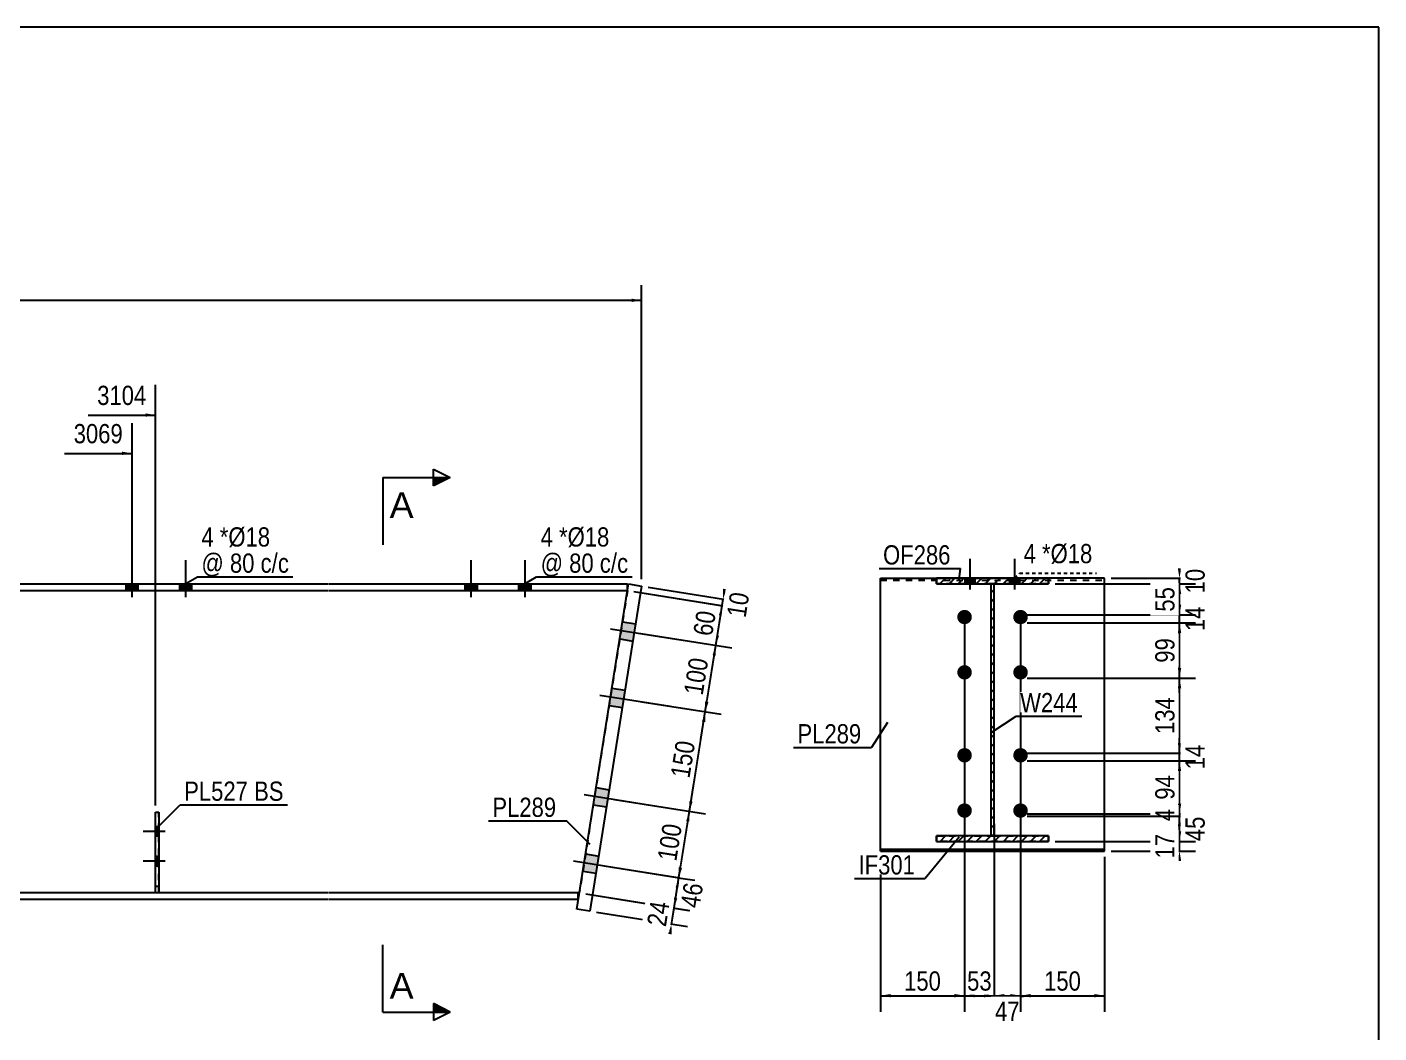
# Model space of a CAD drawing. Header units: millimetres. Extents: x -77 to 325, y -171 to 106.
# Drawn here: x 123.9 to 325.2, y -43.3 to 106.4 of the extents above; entities that cross this region are included whole.
import ezdxf

# ---------------------------------------------------------------- set-up
doc = ezdxf.new("R2010")
doc.units = ezdxf.units.MM
for name, pattern in [('DXK_LINE_DOT1', [1.8814, 0.9407, -0.9407]), ('DXK_LINE_DOT2', [3.9198, 1.9599, -1.9599]), ('DXK_LINE_DOT4', [0.9408, 0.4704, -0.4704])]:
    doc.linetypes.add(name, pattern=pattern)
doc.styles.add('Arial', font='ARIAL.TTF', dxfattribs={"height": 0.2})
doc.styles.add('Arial Narrow', font='ARIALN.TTF', dxfattribs={"height": 0.2})

# ---------------------------------------------------------------- blocks, each defined once
blk = doc.blocks.new('Unknown-627311343-1210')
at = {"color": 5, "linetype": 'Continuous'}
for p, q in [((325.15, 106.37), (-74.85, 106.37)), ((325.15, -170.63), (325.15, 106.37))]:
    blk.add_line(p, q, dxfattribs=at)
blk = doc.blocks.new('Bolt-627311343-1235 - 1231')
at = {"linetype": 'Continuous'}
for points in [[(212.52, 17.86), (212.12, 15.29), (214.09, 14.98), (214.5, 17.54)], [(212.52, 17.86), (212.12, 15.29), (214.09, 14.98), (214.5, 17.54)], [(210.95, 7.98), (210.55, 5.41), (212.52, 5.1), (212.93, 7.67)], [(210.95, 7.98), (210.55, 5.41), (212.52, 5.1), (212.93, 7.67)], [(208.6, -6.83), (208.19, -9.4), (210.17, -9.71), (210.57, -7.15)], [(208.6, -6.83), (208.19, -9.4), (210.17, -9.71), (210.57, -7.15)], [(207.03, -16.71), (206.62, -19.28), (208.59, -19.59), (209, -17.02)], [(207.03, -16.71), (206.62, -19.28), (208.59, -19.59), (209, -17.02)]]:
    blk.add_hatch(color=3, dxfattribs=at).paths.add_polyline_path(points)
at = {"color": 3, "linetype": 'Continuous'}
for p, q in [((210.75, 16.82), (221.21, 15.16)), ((210.75, 16.82), (221.21, 15.16)), ((212.52, 17.86), (214.5, 17.54)), ((212.52, 17.86), (214.5, 17.54)), ((212.12, 15.29), (214.09, 14.98)), ((212.12, 15.29), (214.09, 14.98)), ((209.18, 6.95), (219.64, 5.29)), ((209.18, 6.95), (219.64, 5.29)), ((210.95, 7.98), (212.93, 7.67)), ((210.95, 7.98), (212.93, 7.67)), ((210.55, 5.41), (212.52, 5.1)), ((210.55, 5.41), (212.52, 5.1)), ((206.82, -7.87), (217.28, -9.53)), ((206.82, -7.87), (217.28, -9.53)), ((208.6, -6.83), (210.57, -7.15)), ((208.6, -6.83), (210.57, -7.15)), ((208.19, -9.4), (210.17, -9.71)), ((208.19, -9.4), (210.17, -9.71)), ((205.25, -17.74), (215.71, -19.4)), ((205.25, -17.74), (215.71, -19.4)), ((207.03, -16.71), (209, -17.02)), ((207.03, -16.71), (209, -17.02)), ((206.62, -19.28), (208.59, -19.59)), ((206.62, -19.28), (208.59, -19.59))]:
    blk.add_line(p, q, dxfattribs=at)
blk = doc.blocks.new('Part-627311343-1254 - 1231')
at = {"color": 7, "linetype": 'DXK_LINE_DOT1'}
for p, q in [((118.33, 22.5), (168.73, 22.5)), ((168.83, 22.5), (213.26, 22.5)), ((213.26, 22.5), (206.11, -22.5)), ((168.73, -22.5), (118.33, -22.5)), ((205.95, -22.5), (168.83, -22.5))]:
    blk.add_line(p, q, dxfattribs=at)
at = {"color": 2, "linetype": 'Continuous'}
blk.add_line((206.11, -22.5), (205.95, -22.5), dxfattribs=at)
blk = doc.blocks.new('Part-627311343-1298 - 1231')
at = {"color": 2, "linetype": 'Continuous'}
for p, q in [((205.72, -24.9), (213.42, 23.49)), ((215.39, 23.17), (207.7, -25.22)), ((213.42, 23.49), (215.39, 23.17)), ((207.7, -25.22), (205.72, -24.9))]:
    blk.add_line(p, q, dxfattribs=at)
blk = doc.blocks.new('Part-627311343-1320 - 1231')
at = {"color": 2, "linetype": 'Continuous'}
for p, q in [((143.03, -22.5), (118.33, -22.5)), ((168.73, -23.5), (118.33, -23.5)), ((168.73, -22.5), (143.53, -22.5)), ((205.95, -22.5), (168.83, -22.5)), ((205.95, -23.5), (168.83, -23.5)), ((205.95, -23.5), (205.95, -22.5))]:
    blk.add_line(p, q, dxfattribs=at)
blk = doc.blocks.new('Part-627311343-1342 - 1231')
at = {"color": 2, "linetype": 'Continuous'}
for p, q in [((118.33, 23.5), (168.73, 23.5)), ((118.33, 22.5), (168.73, 22.5)), ((168.83, 23.5), (213.26, 23.5)), ((168.83, 22.5), (213.26, 22.5)), ((213.26, 22.5), (213.26, 23.5))]:
    blk.add_line(p, q, dxfattribs=at)
blk = doc.blocks.new('Part-627311343-3043 - 1231')
at = {"color": 2, "linetype": 'Continuous'}
for p, q in [((143.03, -22.5), (143.03, -10.5)), ((143.03, -10.5), (143.53, -10.5)), ((143.53, -10.5), (143.53, -22.5)), ((143.53, -22.5), (143.03, -22.5))]:
    blk.add_line(p, q, dxfattribs=at)
at = {"color": 7, "linetype": 'DXK_LINE_DOT1'}
blk.add_line((143.03, -21.5), (143.53, -21.5), dxfattribs=at)
blk = doc.blocks.new('Part-627311343-3044 - 1231')
at = {"color": 7, "linetype": 'DXK_LINE_DOT1'}
for p, q in [((143.03, -22.5), (143.03, -10.5)), ((143.03, -10.5), (143.53, -10.5)), ((143.53, -22.5), (143.53, -10.5)), ((143.53, -22.5), (143.03, -22.5))]:
    blk.add_line(p, q, dxfattribs=at)
blk = doc.blocks.new('Bolt-627311343-3047 - 1231')
at = {"linetype": 'Continuous'}
for points in [[(143.53, -14.08), (143.53, -12.68), (143.03, -12.68), (143.03, -14.08)], [(143.53, -18.5), (143.53, -17.1), (143.03, -17.1), (143.03, -18.5)]]:
    blk.add_hatch(color=3, dxfattribs=at).paths.add_polyline_path(points)
at = {"color": 3, "linetype": 'Continuous'}
for p, q in [((144.48, -13.38), (141.18, -13.38)), ((143.53, -12.68), (143.03, -12.68)), ((143.53, -14.08), (143.03, -14.08)), ((144.48, -17.8), (141.18, -17.8)), ((143.53, -17.1), (143.03, -17.1)), ((143.53, -18.5), (143.03, -18.5))]:
    blk.add_line(p, q, dxfattribs=at)
blk = doc.blocks.new('Bolt-627311343-3048 - 1231')
at = {"color": 3, "linetype": 'DXK_LINE_DOT2'}
for p, q in [((143.53, -12.68), (143.03, -12.68)), ((144.33, -13.38), (143.03, -13.38)), ((143.53, -14.08), (143.03, -14.08)), ((143.53, -17.1), (143.03, -17.1)), ((144.33, -17.8), (143.03, -17.8)), ((143.53, -18.5), (143.03, -18.5))]:
    blk.add_line(p, q, dxfattribs=at)
blk = doc.blocks.new('Bolt-627311343-3432 - 1231')
at = {"linetype": 'Continuous'}
for points in [[(190.93, 23.5), (189.13, 23.5), (189.13, 22.5), (190.93, 22.5)], [(190.93, 23.5), (189.13, 23.5), (189.13, 22.5), (190.93, 22.5)], [(198.93, 23.5), (197.13, 23.5), (197.13, 22.5), (198.93, 22.5)], [(198.93, 23.5), (197.13, 23.5), (197.13, 22.5), (198.93, 22.5)]]:
    blk.add_hatch(color=3, dxfattribs=at).paths.add_polyline_path(points)
at = {"color": 3, "linetype": 'Continuous'}
for p, q in [((190.03, 21.5), (190.03, 27)), ((190.03, 21.5), (190.03, 27)), ((198.03, 21.5), (198.03, 27)), ((198.03, 21.5), (198.03, 27)), ((189.13, 22.5), (189.13, 23.5)), ((189.13, 22.5), (189.13, 23.5)), ((190.93, 22.5), (190.93, 23.5)), ((190.93, 22.5), (190.93, 23.5)), ((197.13, 22.5), (197.13, 23.5)), ((197.13, 22.5), (197.13, 23.5)), ((198.93, 22.5), (198.93, 23.5)), ((198.93, 22.5), (198.93, 23.5))]:
    blk.add_line(p, q, dxfattribs=at)
blk = doc.blocks.new('Bolt-627311343-3433 - 1231')
at = {"linetype": 'Continuous'}
for points in [[(140.43, 23.5), (138.63, 23.5), (138.63, 22.5), (140.43, 22.5)], [(140.43, 23.5), (138.63, 23.5), (138.63, 22.5), (140.43, 22.5)], [(148.43, 23.5), (146.63, 23.5), (146.63, 22.5), (148.43, 22.5)], [(148.43, 23.5), (146.63, 23.5), (146.63, 22.5), (148.43, 22.5)]]:
    blk.add_hatch(color=3, dxfattribs=at).paths.add_polyline_path(points)
at = {"color": 3, "linetype": 'Continuous'}
for p, q in [((139.53, 21.5), (139.53, 27)), ((139.53, 21.5), (139.53, 27)), ((147.53, 21.5), (147.53, 27)), ((147.53, 21.5), (147.53, 27)), ((138.63, 22.5), (138.63, 23.5)), ((138.63, 22.5), (138.63, 23.5)), ((140.43, 22.5), (140.43, 23.5)), ((140.43, 22.5), (140.43, 23.5)), ((146.63, 22.5), (146.63, 23.5)), ((146.63, 22.5), (146.63, 23.5)), ((148.43, 22.5), (148.43, 23.5)), ((148.43, 22.5), (148.43, 23.5))]:
    blk.add_line(p, q, dxfattribs=at)
blk = doc.blocks.new('Part-627311343-1585 - 1577')
at = {"linetype": 'Continuous'}
h = blk.add_hatch(dxfattribs=at)
h.set_pattern_fill('', scale=0.3, style=0, pattern_type=0)
h.set_pattern_definition([(45, (267.3736, 23.4927), (-0.67352, 0.67352), [])])
h.paths.add_polyline_path([(267.87, 23.49), (267.37, 23.49), (267.37, -14.01), (267.87, -14.01)])
at = {"color": 7, "linetype": 'DXK_LINE_DOT1'}
for p, q in [((267.87, 23.49), (267.37, 23.49)), ((267.37, 23.49), (267.37, -14.01)), ((267.87, -14.01), (267.87, 23.49)), ((267.37, -14.01), (267.87, -14.01))]:
    blk.add_line(p, q, dxfattribs=at)
at = {"color": 2, "linetype": 'Continuous'}
for p, q in [((267.87, 23.49), (267.37, 23.49)), ((267.37, 23.49), (267.37, -14.01)), ((267.87, -14.01), (267.87, 23.49)), ((267.37, -14.01), (267.87, -14.01))]:
    blk.add_line(p, q, dxfattribs=at)
blk = doc.blocks.new('Part-627311343-1591 - 1577')
at = {"color": 2, "linetype": 'Continuous'}
for p, q in [((250.96, 24.32), (259.29, 24.32)), ((250.96, -16.27), (250.96, 24.32)), ((284.29, 24.32), (275.96, 24.32)), ((284.29, -16.01), (284.29, 24.32)), ((250.96, -16.01), (284.29, -16.01)), ((284.29, -16.27), (284.29, -16.01)), ((250.96, -16.27), (284.29, -16.27))]:
    blk.add_line(p, q, dxfattribs=at)
at = {"color": 7, "linetype": 'DXK_LINE_DOT1'}
for p, q in [((275.96, 24.32), (259.29, 24.32)), ((250.96, 24.05), (284.29, 24.05))]:
    blk.add_line(p, q, dxfattribs=at)
blk = doc.blocks.new('Part-627311343-1596 - 1577')
at = {"linetype": 'Continuous'}
h = blk.add_hatch(dxfattribs=at)
h.set_pattern_fill('', scale=0.3, style=0, pattern_type=0)
h.set_pattern_definition([(45, (259.2902, 24.326), (-0.67352, 0.67352), [])])
h.paths.add_polyline_path([(275.96, 24.33), (259.29, 24.33), (259.29, 23.49), (275.96, 23.49)])
at = {"color": 7, "linetype": 'DXK_LINE_DOT1'}
for p, q in [((259.29, 23.49), (259.29, 24.33)), ((259.29, 24.33), (275.96, 24.33)), ((275.96, 24.33), (275.96, 23.49)), ((267.37, 23.49), (259.29, 23.49)), ((275.96, 23.49), (267.87, 23.49))]:
    blk.add_line(p, q, dxfattribs=at)
at = {"color": 2, "linetype": 'Continuous'}
for p, q in [((275.96, 24.33), (259.29, 24.33)), ((259.29, 24.33), (259.29, 23.49)), ((275.96, 23.49), (275.96, 24.33)), ((259.29, 23.49), (275.96, 23.49))]:
    blk.add_line(p, q, dxfattribs=at)
blk = doc.blocks.new('Part-627311343-1601 - 1577')
at = {"linetype": 'Continuous'}
h = blk.add_hatch(dxfattribs=at)
h.set_pattern_fill('', scale=0.3, style=0, pattern_type=0)
h.set_pattern_definition([(45, (259.2902, -14.0073), (-0.67352, 0.67352), [])])
h.paths.add_polyline_path([(275.96, -14.01), (259.29, -14.01), (259.29, -14.84), (275.96, -14.84)])
at = {"color": 7, "linetype": 'DXK_LINE_DOT1'}
for p, q in [((259.29, -14.84), (259.29, -14.01)), ((259.29, -14.01), (267.37, -14.01)), ((267.87, -14.01), (275.96, -14.01)), ((275.96, -14.01), (275.96, -14.84)), ((275.96, -14.84), (259.29, -14.84))]:
    blk.add_line(p, q, dxfattribs=at)
at = {"color": 2, "linetype": 'Continuous'}
for p, q in [((275.96, -14.01), (259.29, -14.01)), ((259.29, -14.01), (259.29, -14.84)), ((275.96, -14.84), (275.96, -14.01)), ((259.29, -14.84), (275.96, -14.84))]:
    blk.add_line(p, q, dxfattribs=at)
blk = doc.blocks.new('Bolt-627311343-1603 - 1577')
at = {"linetype": 'Continuous'}
for points in [[(263.46, 17.48), (263.23, 17.51), (263.02, 17.58), (262.82, 17.69), (262.65, 17.84), (262.52, 18.02), (262.43, 18.22), (262.38, 18.44), (262.38, 18.67), (262.43, 18.89), (262.52, 19.09), (262.65, 19.27), (262.82, 19.42), (263.02, 19.53), (263.23, 19.6), (263.46, 19.62), (263.68, 19.6), (263.9, 19.53), (264.09, 19.42), (264.26, 19.27), (264.4, 19.09), (264.49, 18.89), (264.53, 18.67), (264.53, 18.44), (264.49, 18.22), (264.4, 18.02), (264.26, 17.84), (264.09, 17.69), (263.9, 17.58), (263.68, 17.51)], [(271.79, 17.48), (271.57, 17.51), (271.35, 17.58), (271.15, 17.69), (270.99, 17.84), (270.85, 18.02), (270.76, 18.22), (270.71, 18.44), (270.71, 18.67), (270.76, 18.89), (270.85, 19.09), (270.99, 19.27), (271.15, 19.42), (271.35, 19.53), (271.57, 19.6), (271.79, 19.62), (272.02, 19.6), (272.23, 19.53), (272.43, 19.42), (272.6, 19.27), (272.73, 19.09), (272.82, 18.89), (272.87, 18.67), (272.87, 18.44), (272.82, 18.22), (272.73, 18.02), (272.6, 17.84), (272.43, 17.69), (272.23, 17.58), (272.02, 17.51)], [(263.46, 9.25), (263.23, 9.28), (263.02, 9.35), (262.82, 9.46), (262.65, 9.61), (262.52, 9.79), (262.43, 9.99), (262.38, 10.21), (262.38, 10.44), (262.43, 10.66), (262.52, 10.86), (262.65, 11.04), (262.82, 11.19), (263.02, 11.3), (263.23, 11.37), (263.46, 11.39), (263.68, 11.37), (263.9, 11.3), (264.09, 11.19), (264.26, 11.04), (264.4, 10.86), (264.49, 10.66), (264.53, 10.44), (264.53, 10.21), (264.49, 9.99), (264.4, 9.79), (264.26, 9.61), (264.09, 9.46), (263.9, 9.35), (263.68, 9.28)], [(271.79, 9.25), (271.57, 9.28), (271.35, 9.35), (271.15, 9.46), (270.99, 9.61), (270.85, 9.79), (270.76, 9.99), (270.71, 10.21), (270.71, 10.44), (270.76, 10.66), (270.85, 10.86), (270.99, 11.04), (271.15, 11.19), (271.35, 11.3), (271.57, 11.37), (271.79, 11.39), (272.02, 11.37), (272.23, 11.3), (272.43, 11.19), (272.6, 11.04), (272.73, 10.86), (272.82, 10.66), (272.87, 10.44), (272.87, 10.21), (272.82, 9.99), (272.73, 9.79), (272.6, 9.61), (272.43, 9.46), (272.23, 9.35), (272.02, 9.28)], [(263.46, -3.09), (263.23, -3.07), (263.02, -3), (262.82, -2.89), (262.65, -2.74), (262.52, -2.56), (262.43, -2.35), (262.38, -2.13), (262.38, -1.91), (262.43, -1.69), (262.52, -1.49), (262.65, -1.3), (262.82, -1.15), (263.02, -1.04), (263.23, -0.97), (263.46, -0.95), (263.68, -0.97), (263.9, -1.04), (264.09, -1.15), (264.26, -1.3), (264.4, -1.49), (264.49, -1.69), (264.53, -1.91), (264.53, -2.13), (264.49, -2.35), (264.4, -2.56), (264.26, -2.74), (264.09, -2.89), (263.9, -3), (263.68, -3.07)], [(271.79, -3.09), (271.57, -3.07), (271.35, -3), (271.15, -2.89), (270.99, -2.74), (270.85, -2.56), (270.76, -2.35), (270.71, -2.13), (270.71, -1.91), (270.76, -1.69), (270.85, -1.49), (270.99, -1.3), (271.15, -1.15), (271.35, -1.04), (271.57, -0.97), (271.79, -0.95), (272.02, -0.97), (272.23, -1.04), (272.43, -1.15), (272.6, -1.3), (272.73, -1.49), (272.82, -1.69), (272.87, -1.91), (272.87, -2.13), (272.82, -2.35), (272.73, -2.56), (272.6, -2.74), (272.43, -2.89), (272.23, -3), (272.02, -3.07)], [(263.46, -11.32), (263.23, -11.3), (263.02, -11.23), (262.82, -11.12), (262.65, -10.97), (262.52, -10.78), (262.43, -10.58), (262.38, -10.36), (262.38, -10.14), (262.43, -9.92), (262.52, -9.72), (262.65, -9.53), (262.82, -9.38), (263.02, -9.27), (263.23, -9.2), (263.46, -9.18), (263.68, -9.2), (263.9, -9.27), (264.09, -9.38), (264.26, -9.53), (264.4, -9.72), (264.49, -9.92), (264.53, -10.14), (264.53, -10.36), (264.49, -10.58), (264.4, -10.78), (264.26, -10.97), (264.09, -11.12), (263.9, -11.23), (263.68, -11.3)], [(271.79, -11.32), (271.57, -11.3), (271.35, -11.23), (271.15, -11.12), (270.99, -10.97), (270.85, -10.78), (270.76, -10.58), (270.71, -10.36), (270.71, -10.14), (270.76, -9.92), (270.85, -9.72), (270.99, -9.53), (271.15, -9.38), (271.35, -9.27), (271.57, -9.2), (271.79, -9.18), (272.02, -9.2), (272.23, -9.27), (272.43, -9.38), (272.6, -9.53), (272.73, -9.72), (272.82, -9.92), (272.87, -10.14), (272.87, -10.36), (272.82, -10.58), (272.73, -10.78), (272.6, -10.97), (272.43, -11.12), (272.23, -11.23), (272.02, -11.3)]]:
    blk.add_hatch(color=3, dxfattribs=at).paths.add_polyline_path(points)
at = {"color": 3, "linetype": 'Continuous'}
for p, q in [((263.46, 18.76), (263.46, 17.38)), ((271.79, 18.76), (271.79, 17.38)), ((263.46, 10.53), (263.46, 9.15)), ((271.79, 10.53), (271.79, 9.15)), ((263.46, -1.81), (263.46, -3.2)), ((271.79, -1.81), (271.79, -3.2)), ((263.46, -10.04), (263.46, -11.43)), ((271.79, -10.04), (271.79, -11.43))]:
    blk.add_line(p, q, dxfattribs=at)
blk = doc.blocks.new('Bolt-627311343-3436 - 1577')
at = {"linetype": 'Continuous'}
for points in [[(263.54, 23.49), (265.04, 23.49), (265.04, 24.33), (263.54, 24.33)], [(263.54, 23.49), (265.04, 23.49), (265.04, 24.33), (263.54, 24.33)], [(270.21, 23.49), (271.71, 23.49), (271.71, 24.33), (270.21, 24.33)], [(270.21, 23.49), (271.71, 23.49), (271.71, 24.33), (270.21, 24.33)]]:
    blk.add_hatch(color=3, dxfattribs=at).paths.add_polyline_path(points)
at = {"color": 3, "linetype": 'Continuous'}
for p, q in [((264.29, 22.66), (264.29, 27.24)), ((264.29, 22.66), (264.29, 27.24)), ((270.96, 22.66), (270.96, 27.24)), ((270.96, 22.66), (270.96, 27.24)), ((263.54, 23.49), (263.54, 24.33)), ((263.54, 23.49), (263.54, 24.33)), ((265.04, 23.49), (265.04, 24.33)), ((265.04, 23.49), (265.04, 24.33)), ((270.21, 23.49), (270.21, 24.33)), ((270.21, 23.49), (270.21, 24.33)), ((271.71, 23.49), (271.71, 24.33)), ((271.71, 23.49), (271.71, 24.33))]:
    blk.add_line(p, q, dxfattribs=at)
blk = doc.blocks.new('StraightDimension-627311343-2728 - 1231')
at = {"linetype": 'Continuous'}
for points in [[(220.44, -21.68), (220.93, -20.23), (220.94, -21.75)], [(220.69, -23.3), (220.21, -24.74), (220.2, -23.22)]]:
    blk.add_hatch(color=7, dxfattribs=at).paths.add_polyline_path(points)
at = {"color": 7, "linetype": 'Continuous'}
for p, q in [((209.79, -18.46), (223.15, -20.59)), ((220.21, -24.74), (220.93, -20.23)), ((207.09, -22.66), (222.43, -25.1))]:
    blk.add_line(p, q, dxfattribs=at)
at = {"color": 0}
blk.add_wipeout([(225.24, -20.77), (221.1, -20.11), (220.33, -24.91), (224.48, -25.57)], dxfattribs=at)
at = {"color": 3, "style": 'Arial Narrow'}
blk.add_text('46', height=2.863, rotation=80.9647, dxfattribs=at).set_placement((223.98, -24.88))
blk = doc.blocks.new('StraightDimension-627311343-2724 - 1231')
at = {"linetype": 'Continuous'}
for points in [[(226.88, 18.82), (227.36, 20.26), (227.38, 18.74)], [(226.91, 15.77), (226.42, 14.33), (226.41, 15.85)]]:
    blk.add_hatch(color=7, dxfattribs=at).paths.add_polyline_path(points)
at = {"color": 7, "linetype": 'Continuous'}
for p, q in [((214.25, 22.34), (229.74, 19.88)), ((226.42, 14.33), (227.36, 20.26)), ((215.28, 16.1), (228.79, 13.96))]:
    blk.add_line(p, q, dxfattribs=at)
at = {"color": 0}
blk.add_wipeout([(227.13, 19.72), (222.98, 20.38), (222.22, 15.58), (226.36, 14.92)], dxfattribs=at)
at = {"color": 3, "style": 'Arial Narrow'}
blk.add_text('60', height=2.863, rotation=80.9647, dxfattribs=at).set_placement((225.87, 15.61))
blk = doc.blocks.new('StraightDimension-627311343-2723 - 1231')
at = {"linetype": 'Continuous'}
for points in [[(228, 22.69), (227.52, 21.25), (227.51, 22.77)], [(226.88, 18.82), (227.36, 20.26), (227.38, 18.74)]]:
    blk.add_hatch(color=7, dxfattribs=at).paths.add_polyline_path(points)
at = {"color": 7, "linetype": 'Continuous'}
for p, q in [((214.25, 22.34), (229.59, 19.9)), ((216.38, 23.02), (229.74, 20.89)), ((227.36, 20.26), (227.52, 21.25))]:
    blk.add_line(p, q, dxfattribs=at)
at = {"color": 0}
blk.add_wipeout([(232.12, 22.47), (227.97, 23.13), (227.21, 18.33), (231.36, 17.67)], dxfattribs=at)
at = {"color": 3, "style": 'Arial Narrow'}
blk.add_text('10', height=2.863, rotation=80.9647, dxfattribs=at).set_placement((230.86, 18.36))
blk = doc.blocks.new('StraightDimension-627311343-1355 - 1231')
at = {"linetype": 'Continuous'}
blk.add_hatch(color=7, dxfattribs=at).paths.add_polyline_path([(213.89, 65.95), (215.39, 65.7), (213.89, 65.45)])
at = {"color": 7, "linetype": 'Continuous'}
for p, q in [((215.39, 24.17), (215.39, 67.95)), ((-2, 65.7), (215.39, 65.7))]:
    blk.add_line(p, q, dxfattribs=at)
blk = doc.blocks.new('StraightDimension-627311343-2725 - 1231')
at = {"linetype": 'Continuous'}
for points in [[(225.94, 12.89), (226.42, 14.33), (226.43, 12.81)], [(225.33, 5.9), (224.85, 4.46), (224.84, 5.98)]]:
    blk.add_hatch(color=7, dxfattribs=at).paths.add_polyline_path(points)
at = {"color": 7, "linetype": 'Continuous'}
for p, q in [((215.28, 16.1), (228.79, 13.96)), ((224.85, 4.46), (226.42, 14.33)), ((215.4, 5.96), (227.22, 4.08))]:
    blk.add_line(p, q, dxfattribs=at)
at = {"color": 0}
blk.add_wipeout([(226.01, 12.72), (221.87, 13.38), (220.82, 6.78), (224.96, 6.12)], dxfattribs=at)
at = {"color": 3, "style": 'Arial Narrow'}
blk.add_text('100', height=2.863, rotation=80.9647, dxfattribs=at).set_placement((224.47, 6.8))
blk = doc.blocks.new('StraightDimension-627311343-3380 - 1231')
at = {"linetype": 'Continuous'}
blk.add_hatch(color=7, dxfattribs=at).paths.add_polyline_path([(141.53, 48.87), (143.03, 48.62), (141.53, 48.37)])
at = {"color": 7, "linetype": 'Continuous'}
for p, q in [((143.03, -9.5), (143.03, 53.12)), ((132.97, 48.62), (143.03, 48.62))]:
    blk.add_line(p, q, dxfattribs=at)
at = {"color": 0}
blk.add_wipeout([(142.25, 49.52), (142.25, 53.72), (133.74, 53.72), (133.74, 49.52)], dxfattribs=at)
at = {"color": 3, "style": 'Arial Narrow'}
blk.add_text('3104', height=2.863, dxfattribs=at).set_placement((134.34, 50.12))
blk = doc.blocks.new('StraightDimension-627311343-2729 - 1231')
at = {"linetype": 'Continuous'}
for points in [[(220.69, -23.3), (220.21, -24.74), (220.2, -23.22)], [(219.34, -28.59), (219.83, -27.15), (219.84, -28.67)]]:
    blk.add_hatch(color=7, dxfattribs=at).paths.add_polyline_path(points)
at = {"color": 7, "linetype": 'Continuous'}
for p, q in [((207.09, -22.66), (222.58, -25.12)), ((208.69, -25.38), (222.2, -27.52)), ((219.83, -27.15), (220.21, -24.74))]:
    blk.add_line(p, q, dxfattribs=at)
at = {"color": 0}
blk.add_wipeout([(220.25, -23.52), (216.1, -22.86), (215.34, -27.66), (219.49, -28.32)], dxfattribs=at)
at = {"color": 3, "style": 'Arial Narrow'}
blk.add_text('24', height=2.863, rotation=80.9647, dxfattribs=at).set_placement((218.99, -27.63))
blk = doc.blocks.new('StraightDimension-627311343-2726 - 1231')
at = {"linetype": 'Continuous'}
for points in [[(224.37, 3.01), (224.85, 4.46), (224.86, 2.94)], [(222.98, -8.92), (222.5, -10.36), (222.49, -8.84)]]:
    blk.add_hatch(color=7, dxfattribs=at).paths.add_polyline_path(points)
at = {"color": 7, "linetype": 'Continuous'}
for p, q in [((215.4, 5.96), (227.22, 4.08)), ((222.5, -10.36), (224.85, 4.46)), ((211.36, -8.59), (224.87, -10.73))]:
    blk.add_line(p, q, dxfattribs=at)
at = {"color": 0}
blk.add_wipeout([(224.05, 0.37), (219.9, 1.03), (218.85, -5.57), (223, -6.23)], dxfattribs=at)
at = {"color": 3, "style": 'Arial Narrow'}
blk.add_text('150', height=2.863, rotation=80.9647, dxfattribs=at).set_placement((222.5, -5.54))
blk = doc.blocks.new('StraightDimension-627311343-2727 - 1231')
at = {"linetype": 'Continuous'}
for points in [[(222.01, -11.8), (222.5, -10.36), (222.51, -11.88)], [(221.41, -18.79), (220.93, -20.23), (220.91, -18.71)]]:
    blk.add_hatch(color=7, dxfattribs=at).paths.add_polyline_path(points)
at = {"color": 7, "linetype": 'Continuous'}
for p, q in [((211.36, -8.59), (224.87, -10.73)), ((220.93, -20.23), (222.5, -10.36)), ((209.79, -18.46), (223.3, -20.61))]:
    blk.add_line(p, q, dxfattribs=at)
at = {"color": 0}
blk.add_wipeout([(222.09, -11.97), (217.94, -11.31), (216.89, -17.91), (221.04, -18.57)], dxfattribs=at)
at = {"color": 3, "style": 'Arial Narrow'}
blk.add_text('100', height=2.863, rotation=80.9647, dxfattribs=at).set_placement((220.54, -17.89))
blk = doc.blocks.new('StraightDimension-627311343-3381 - 1231')
at = {"linetype": 'Continuous'}
blk.add_hatch(color=7, dxfattribs=at).paths.add_polyline_path([(138.03, 43.17), (139.53, 42.92), (138.03, 42.67)])
at = {"color": 7, "linetype": 'Continuous'}
for p, q in [((139.53, 26.8), (139.53, 47.42)), ((129.47, 42.92), (139.53, 42.92))]:
    blk.add_line(p, q, dxfattribs=at)
at = {"color": 0}
blk.add_wipeout([(138.75, 43.82), (138.75, 48.02), (130.24, 48.02), (130.24, 43.82)], dxfattribs=at)
at = {"color": 3, "style": 'Arial Narrow'}
blk.add_text('3069', height=2.863, dxfattribs=at).set_placement((130.84, 44.42))
blk = doc.blocks.new('StraightDimension-627311343-3229 - 1577')
at = {"linetype": 'Continuous'}
for points in [[(295.71, 20.38), (295.46, 18.88), (295.21, 20.38)], [(295.21, 16.2), (295.46, 17.7), (295.71, 16.2)]]:
    blk.add_hatch(color=7, dxfattribs=at).paths.add_polyline_path(points)
at = {"color": 7, "linetype": 'Continuous'}
for p, q in [((272.79, 18.88), (297.71, 18.88)), ((295.46, 17.7), (295.46, 18.88)), ((272.79, 17.7), (297.71, 17.7))]:
    blk.add_line(p, q, dxfattribs=at)
at = {"color": 0}
blk.add_wipeout([(299.81, 20.72), (295.61, 20.72), (295.61, 15.86), (299.81, 15.86)], dxfattribs=at)
at = {"color": 3, "style": 'Arial Narrow'}
blk.add_text('14', height=2.863, rotation=90.0002, dxfattribs=at).set_placement((299.21, 16.46))
blk = doc.blocks.new('StraightDimension-627311343-1608 - 1577')
at = {"linetype": 'Continuous'}
for points in [[(264.96, -38.05), (263.46, -37.8), (264.96, -37.55)], [(266.37, -37.55), (267.87, -37.8), (266.37, -38.05)]]:
    blk.add_hatch(color=7, dxfattribs=at).paths.add_polyline_path(points)
at = {"color": 7, "linetype": 'Continuous'}
for p, q in [((263.46, 17.88), (263.46, -40.2)), ((267.87, -12.22), (267.87, -40.2)), ((263.46, -37.8), (267.87, -37.8))]:
    blk.add_line(p, q, dxfattribs=at)
at = {"color": 0}
blk.add_wipeout([(268.09, -37.65), (268.09, -33.45), (263.24, -33.45), (263.24, -37.65)], dxfattribs=at)
at = {"color": 3, "style": 'Arial Narrow'}
blk.add_text('53', height=2.863, dxfattribs=at).set_placement((263.84, -37.05))
blk = doc.blocks.new('StraightDimension-627311343-1616 - 1577')
at = {"linetype": 'Continuous'}
for points in [[(269.37, -38.05), (267.87, -37.8), (269.37, -37.55)], [(270.29, -37.55), (271.79, -37.8), (270.29, -38.05)]]:
    blk.add_hatch(color=7, dxfattribs=at).paths.add_polyline_path(points)
at = {"color": 7, "linetype": 'Continuous'}
for p, q in [((271.79, 17.88), (271.79, -40.05)), ((267.87, -12.22), (267.87, -40.05)), ((267.87, -37.8), (271.79, -37.8))]:
    blk.add_line(p, q, dxfattribs=at)
at = {"color": 0}
blk.add_wipeout([(272.26, -42.15), (272.26, -37.95), (267.4, -37.95), (267.4, -42.15)], dxfattribs=at)
at = {"color": 3, "style": 'Arial Narrow'}
blk.add_text('47', height=2.863, dxfattribs=at).set_placement((268, -41.55))
blk = doc.blocks.new('StraightDimension-627311343-1624 - 1577')
at = {"linetype": 'Continuous'}
for points in [[(252.46, -38.05), (250.96, -37.8), (252.46, -37.55)], [(261.96, -37.55), (263.46, -37.8), (261.96, -38.05)]]:
    blk.add_hatch(color=7, dxfattribs=at).paths.add_polyline_path(points)
at = {"color": 7, "linetype": 'Continuous'}
for p, q in [((263.46, 17.88), (263.46, -40.2)), ((250.96, -17.27), (250.96, -40.2)), ((250.96, -37.8), (263.46, -37.8))]:
    blk.add_line(p, q, dxfattribs=at)
at = {"color": 0}
blk.add_wipeout([(260.55, -37.65), (260.55, -33.45), (253.86, -33.45), (253.86, -37.65)], dxfattribs=at)
at = {"color": 3, "style": 'Arial Narrow'}
blk.add_text('150', height=2.863, dxfattribs=at).set_placement((254.46, -37.05))
blk = doc.blocks.new('StraightDimension-627311343-1630 - 1577')
at = {"linetype": 'Continuous'}
for points in [[(273.29, -38.05), (271.79, -37.8), (273.29, -37.55)], [(282.79, -37.55), (284.29, -37.8), (282.79, -38.05)]]:
    blk.add_hatch(color=7, dxfattribs=at).paths.add_polyline_path(points)
at = {"color": 7, "linetype": 'Continuous'}
for p, q in [((271.79, 17.88), (271.79, -40.2)), ((284.29, -17.14), (284.29, -40.2)), ((271.79, -37.8), (284.29, -37.8))]:
    blk.add_line(p, q, dxfattribs=at)
at = {"color": 0}
blk.add_wipeout([(281.38, -37.65), (281.38, -33.45), (274.7, -33.45), (274.7, -37.65)], dxfattribs=at)
at = {"color": 3, "style": 'Arial Narrow'}
blk.add_text('150', height=2.863, dxfattribs=at).set_placement((275.3, -37.05))
blk = doc.blocks.new('StraightDimension-627311343-3227 - 1577')
at = {"linetype": 'Continuous'}
for points in [[(295.71, 25.82), (295.46, 24.32), (295.21, 25.82)], [(295.21, 21.99), (295.46, 23.49), (295.71, 21.99)]]:
    blk.add_hatch(color=7, dxfattribs=at).paths.add_polyline_path(points)
at = {"color": 7, "linetype": 'Continuous'}
for p, q in [((285.29, 24.32), (297.71, 24.32)), ((295.46, 23.49), (295.46, 24.32)), ((276.96, 23.49), (297.71, 23.49))]:
    blk.add_line(p, q, dxfattribs=at)
at = {"color": 0}
blk.add_wipeout([(299.81, 26.33), (295.61, 26.33), (295.61, 21.48), (299.81, 21.48)], dxfattribs=at)
at = {"color": 3, "style": 'Arial Narrow'}
blk.add_text('10', height=2.863, rotation=90.0002, dxfattribs=at).set_placement((299.21, 22.08))
blk = doc.blocks.new('StraightDimension-627311343-3228 - 1577')
at = {"linetype": 'Continuous'}
for points in [[(295.21, 21.99), (295.46, 23.49), (295.71, 21.99)], [(295.71, 20.38), (295.46, 18.88), (295.21, 20.38)]]:
    blk.add_hatch(color=7, dxfattribs=at).paths.add_polyline_path(points)
at = {"color": 7, "linetype": 'Continuous'}
for p, q in [((276.96, 23.49), (297.86, 23.49)), ((295.46, 18.88), (295.46, 23.49)), ((272.79, 18.88), (297.86, 18.88))]:
    blk.add_line(p, q, dxfattribs=at)
at = {"color": 0}
blk.add_wipeout([(295.31, 23.62), (291.11, 23.62), (291.11, 18.76), (295.31, 18.76)], dxfattribs=at)
at = {"color": 3, "style": 'Arial Narrow'}
blk.add_text('55', height=2.863, rotation=90.0002, dxfattribs=at).set_placement((294.71, 19.36))
blk = doc.blocks.new('StraightDimension-627311343-3230 - 1577')
at = {"linetype": 'Continuous'}
for points in [[(295.21, 16.2), (295.46, 17.7), (295.71, 16.2)], [(295.71, 10.97), (295.46, 9.47), (295.21, 10.97)]]:
    blk.add_hatch(color=7, dxfattribs=at).paths.add_polyline_path(points)
at = {"color": 7, "linetype": 'Continuous'}
for p, q in [((272.79, 17.7), (297.86, 17.7)), ((295.46, 9.47), (295.46, 17.7)), ((272.79, 9.47), (297.86, 9.47))]:
    blk.add_line(p, q, dxfattribs=at)
at = {"color": 0}
blk.add_wipeout([(295.31, 16.02), (291.11, 16.02), (291.11, 11.16), (295.31, 11.16)], dxfattribs=at)
at = {"color": 3, "style": 'Arial Narrow'}
blk.add_text('99', height=2.863, rotation=90.0002, dxfattribs=at).set_placement((294.71, 11.76))
blk = doc.blocks.new('StraightDimension-627311343-3231 - 1577')
at = {"linetype": 'Continuous'}
for points in [[(295.21, 7.97), (295.46, 9.47), (295.71, 7.97)], [(295.71, -0.19), (295.46, -1.69), (295.21, -0.19)]]:
    blk.add_hatch(color=7, dxfattribs=at).paths.add_polyline_path(points)
at = {"color": 7, "linetype": 'Continuous'}
for p, q in [((272.79, 9.47), (297.86, 9.47)), ((295.46, -1.69), (295.46, 9.47)), ((272.79, -1.69), (297.86, -1.69))]:
    blk.add_line(p, q, dxfattribs=at)
at = {"color": 0}
blk.add_wipeout([(295.31, 7.23), (291.11, 7.23), (291.11, 0.55), (295.31, 0.55)], dxfattribs=at)
at = {"color": 3, "style": 'Arial Narrow'}
blk.add_text('134', height=2.863, rotation=90.0002, dxfattribs=at).set_placement((294.71, 1.15))
blk = doc.blocks.new('StraightDimension-627311343-3232 - 1577')
at = {"linetype": 'Continuous'}
for points in [[(295.71, -0.19), (295.46, -1.69), (295.21, -0.19)], [(295.21, -4.37), (295.46, -2.87), (295.71, -4.37)]]:
    blk.add_hatch(color=7, dxfattribs=at).paths.add_polyline_path(points)
at = {"color": 7, "linetype": 'Continuous'}
for p, q in [((272.79, -1.69), (297.71, -1.69)), ((295.46, -2.87), (295.46, -1.69)), ((272.79, -2.87), (297.71, -2.87))]:
    blk.add_line(p, q, dxfattribs=at)
at = {"color": 0}
blk.add_wipeout([(299.81, 0.15), (295.61, 0.15), (295.61, -4.71), (299.81, -4.71)], dxfattribs=at)
at = {"color": 3, "style": 'Arial Narrow'}
blk.add_text('14', height=2.863, rotation=90.0002, dxfattribs=at).set_placement((299.21, -4.11))
blk = doc.blocks.new('StraightDimension-627311343-3233 - 1577')
at = {"linetype": 'Continuous'}
for points in [[(295.21, -4.37), (295.46, -2.87), (295.71, -4.37)], [(295.71, -9.23), (295.46, -10.73), (295.21, -9.23)]]:
    blk.add_hatch(color=7, dxfattribs=at).paths.add_polyline_path(points)
at = {"color": 7, "linetype": 'Continuous'}
for p, q in [((272.79, -2.87), (297.86, -2.87)), ((295.46, -10.73), (295.46, -2.87)), ((272.79, -10.73), (297.86, -10.73))]:
    blk.add_line(p, q, dxfattribs=at)
at = {"color": 0}
blk.add_wipeout([(295.31, -4.37), (291.11, -4.37), (291.11, -9.23), (295.31, -9.23)], dxfattribs=at)
at = {"color": 3, "style": 'Arial Narrow'}
blk.add_text('94', height=2.863, rotation=90.0002, dxfattribs=at).set_placement((294.71, -8.63))
blk = doc.blocks.new('StraightDimension-627311343-3234 - 1577')
at = {"linetype": 'Continuous'}
for points in [[(295.71, -9.23), (295.46, -10.73), (295.21, -9.23)], [(295.21, -12.6), (295.46, -11.1), (295.71, -12.6)]]:
    blk.add_hatch(color=7, dxfattribs=at).paths.add_polyline_path(points)
at = {"color": 7, "linetype": 'Continuous'}
for p, q in [((272.79, -10.73), (297.86, -10.73)), ((272.79, -11.1), (297.86, -11.1)), ((295.46, -11.1), (295.46, -10.73))]:
    blk.add_line(p, q, dxfattribs=at)
at = {"color": 0}
blk.add_wipeout([(295.31, -9.4), (291.11, -9.4), (291.11, -12.43), (295.31, -12.43)], dxfattribs=at)
at = {"color": 3, "style": 'Arial Narrow'}
blk.add_text('4', height=2.86, rotation=90.0002, dxfattribs=at).set_placement((294.71, -11.83))
blk = doc.blocks.new('StraightDimension-627311343-3235 - 1577')
at = {"linetype": 'Continuous'}
for points in [[(295.21, -12.6), (295.46, -11.1), (295.71, -12.6)], [(295.71, -13.34), (295.46, -14.84), (295.21, -13.34)]]:
    blk.add_hatch(color=7, dxfattribs=at).paths.add_polyline_path(points)
at = {"color": 7, "linetype": 'Continuous'}
for p, q in [((272.79, -11.1), (297.71, -11.1)), ((295.46, -14.84), (295.46, -11.1)), ((276.96, -14.84), (297.71, -14.84))]:
    blk.add_line(p, q, dxfattribs=at)
at = {"color": 0}
blk.add_wipeout([(299.81, -10.54), (295.61, -10.54), (295.61, -15.4), (299.81, -15.4)], dxfattribs=at)
at = {"color": 3, "style": 'Arial Narrow'}
blk.add_text('45', height=2.863, rotation=90.0002, dxfattribs=at).set_placement((299.21, -14.8))
blk = doc.blocks.new('StraightDimension-627311343-3236 - 1577')
at = {"linetype": 'Continuous'}
for points in [[(295.71, -13.34), (295.46, -14.84), (295.21, -13.34)], [(295.21, -17.77), (295.46, -16.27), (295.71, -17.77)]]:
    blk.add_hatch(color=7, dxfattribs=at).paths.add_polyline_path(points)
at = {"color": 7, "linetype": 'Continuous'}
for p, q in [((276.96, -14.84), (297.86, -14.84)), ((295.46, -16.27), (295.46, -14.84)), ((285.29, -16.27), (297.86, -16.27))]:
    blk.add_line(p, q, dxfattribs=at)
at = {"color": 0}
blk.add_wipeout([(295.31, -13.13), (291.11, -13.13), (291.11, -17.98), (295.31, -17.98)], dxfattribs=at)
at = {"color": 3, "style": 'Arial Narrow'}
blk.add_text('17', height=2.863, rotation=90.0002, dxfattribs=at).set_placement((294.71, -17.38))
blk = doc.blocks.new('Mark-627311343-3441 - 1231')
at = {"color": 0}
blk.add_wipeout([(202.19, 29.05), (202.19, 32.05), (200.36, 32.05), (200.36, 29.05)], dxfattribs=at)
blk.add_wipeout([(202.19, 29.05), (202.19, 32.05), (200.36, 32.05), (200.36, 29.05)], dxfattribs=at)
blk.add_wipeout([(204.37, 29.05), (204.37, 32.05), (203.09, 32.05), (203.09, 29.05)], dxfattribs=at)
blk.add_wipeout([(204.37, 29.05), (204.37, 32.05), (203.09, 32.05), (203.09, 29.05)], dxfattribs=at)
blk.add_wipeout([(210.58, 29.05), (210.58, 32.05), (204.37, 32.05), (204.37, 29.05)], dxfattribs=at)
blk.add_wipeout([(210.58, 29.05), (210.58, 32.05), (204.37, 32.05), (204.37, 29.05)], dxfattribs=at)
at = {"color": 3, "style": 'Arial Narrow'}
blk.add_text('*', height=2.86, dxfattribs=at).set_placement((203.09, 29.05))
at = {"color": 0}
blk.add_wipeout([(213.38, 25.15), (213.38, 28.15), (200.36, 28.15), (200.36, 25.15)], dxfattribs=at)
blk.add_wipeout([(213.38, 25.15), (213.38, 28.15), (200.36, 28.15), (200.36, 25.15)], dxfattribs=at)
at = {"color": 7, "linetype": 'Continuous'}
for p, q in [((198.03, 23.55), (199.76, 24.55)), ((199.76, 24.55), (213.98, 24.55))]:
    blk.add_line(p, q, dxfattribs=at)
at = {"color": 3, "style": 'Arial Narrow'}
for s, height, p in [('4', 2.86, (200.36, 29.05)), ('Ø18', 2.863, (204.37, 29.05)), ('@ 80 c/', 2.863, (200.36, 25.15)), ('c', 2.86, (211.74, 25.15))]:
    blk.add_text(s, height=height, dxfattribs=at).set_placement(p)
blk = doc.blocks.new('Mark-627311343-1294 - 1231')
at = {"color": 7, "linetype": 'Continuous'}
blk.add_line((207.71, -15.32), (204.18, -11.79), dxfattribs=at)
at = {"color": 0}
blk.add_wipeout([(202.68, -11.19), (202.68, -8.19), (193.17, -8.19), (193.17, -11.19)], dxfattribs=at)
blk.add_wipeout([(202.68, -11.19), (202.68, -8.19), (193.17, -8.19), (193.17, -11.19)], dxfattribs=at)
at = {"color": 7, "linetype": 'Continuous'}
blk.add_line((192.57, -11.79), (204.18, -11.79), dxfattribs=at)
at = {"color": 3, "style": 'Arial Narrow'}
blk.add_text('PL289', height=2.863, dxfattribs=at).set_placement((193.17, -11.19))
blk = doc.blocks.new('SectionMark-627311343-1572 - 1231')
at = {"linetype": 'Continuous'}
for points in [[(184.38, 38.07), (184.38, 39.32), (186.88, 39.32)], [(184.38, -40.23), (184.38, -38.98), (186.88, -40.23)]]:
    blk.add_hatch(color=30, dxfattribs=at).paths.add_polyline_path(points)
at = {"color": 30, "linetype": 'Continuous'}
for p, q in [((184.38, 38.07), (184.38, 40.57)), ((184.38, 40.57), (186.88, 39.32)), ((176.88, 39.32), (186.88, 39.32)), ((186.88, 39.32), (184.38, 38.07)), ((176.88, -40.23), (186.88, -40.23)), ((186.88, -40.23), (184.38, -38.98)), ((184.38, -38.98), (184.38, -41.48)), ((186.88, -40.23), (184.38, -41.48))]:
    blk.add_line(p, q, dxfattribs=at)
at = {"color": 0, "linetype": 'Continuous'}
for points in [[(181.44, 33.32), (181.44, 37.32), (177.88, 37.32), (177.88, 33.32)], [(181.44, -38.23), (181.44, -34.23), (177.88, -34.23), (177.88, -38.23)]]:
    blk.add_wipeout(points, dxfattribs=at)
at = {"color": 30, "linetype": 'Continuous'}
for p, q in [((176.88, 39.32), (176.88, 29.32)), ((176.88, -40.23), (176.88, -30.23))]:
    blk.add_line(p, q, dxfattribs=at)
at = {"color": 96, "linetype": 'Continuous', "style": 'Arial'}
for p in [(177.88, 33.32), (177.88, -38.23)]:
    blk.add_text('A', height=3.82, dxfattribs=at).set_placement(p)
blk = doc.blocks.new('MarkSet-627311343-3079 - 1231')
at = {"color": 0}
blk.add_wipeout([(156.8, -8.79), (156.8, -5.79), (147.29, -5.79), (147.29, -8.79)], dxfattribs=at)
blk.add_wipeout([(156.8, -8.79), (156.8, -5.79), (147.29, -5.79), (147.29, -8.79)], dxfattribs=at)
at = {"color": 7, "linetype": 'Continuous'}
blk.add_line((143.16, -12.93), (146.69, -9.39), dxfattribs=at)
at = {"color": 3, "style": 'Arial Narrow'}
blk.add_text('PL527', height=2.863, dxfattribs=at).set_placement((147.29, -8.79))
at = {"color": 0}
blk.add_wipeout([(162.08, -8.79), (162.08, -5.79), (157.7, -5.79), (157.7, -8.79)], dxfattribs=at)
blk.add_wipeout([(162.08, -8.79), (162.08, -5.79), (157.7, -5.79), (157.7, -8.79)], dxfattribs=at)
at = {"color": 7, "linetype": 'Continuous'}
blk.add_line((146.69, -9.39), (162.68, -9.39), dxfattribs=at)
at = {"color": 3, "style": 'Arial Narrow'}
blk.add_text('BS', height=2.863, dxfattribs=at).set_placement((157.7, -8.79))
blk = doc.blocks.new('Mark-627311343-3442 - 1231')
at = {"color": 0}
blk.add_wipeout([(151.69, 29.05), (151.69, 32.05), (149.86, 32.05), (149.86, 29.05)], dxfattribs=at)
blk.add_wipeout([(151.69, 29.05), (151.69, 32.05), (149.86, 32.05), (149.86, 29.05)], dxfattribs=at)
blk.add_wipeout([(153.87, 29.05), (153.87, 32.05), (152.59, 32.05), (152.59, 29.05)], dxfattribs=at)
blk.add_wipeout([(153.87, 29.05), (153.87, 32.05), (152.59, 32.05), (152.59, 29.05)], dxfattribs=at)
blk.add_wipeout([(160.08, 29.05), (160.08, 32.05), (153.87, 32.05), (153.87, 29.05)], dxfattribs=at)
blk.add_wipeout([(160.08, 29.05), (160.08, 32.05), (153.87, 32.05), (153.87, 29.05)], dxfattribs=at)
at = {"color": 3, "style": 'Arial Narrow'}
blk.add_text('*', height=2.86, dxfattribs=at).set_placement((152.59, 29.05))
at = {"color": 0}
blk.add_wipeout([(162.88, 25.15), (162.88, 28.15), (149.86, 28.15), (149.86, 25.15)], dxfattribs=at)
blk.add_wipeout([(162.88, 25.15), (162.88, 28.15), (149.86, 28.15), (149.86, 25.15)], dxfattribs=at)
at = {"color": 7, "linetype": 'Continuous'}
for p, q in [((147.53, 23.55), (149.26, 24.55)), ((149.26, 24.55), (163.48, 24.55))]:
    blk.add_line(p, q, dxfattribs=at)
at = {"color": 3, "style": 'Arial Narrow'}
for s, height, p in [('4', 2.86, (149.86, 29.05)), ('Ø18', 2.863, (153.87, 29.05)), ('@ 80 c/', 2.863, (149.86, 25.15)), ('c', 2.86, (161.24, 25.15))]:
    blk.add_text(s, height=height, dxfattribs=at).set_placement(p)
blk = doc.blocks.new('Mark-627311343-1597 - 1577')
at = {"color": 7, "linetype": 'Continuous'}
blk.add_line((262.65, -14.2), (257.59, -20.36), dxfattribs=at)
at = {"color": 0}
blk.add_wipeout([(256.09, -19.76), (256.09, -16.76), (247.68, -16.76), (247.68, -19.76)], dxfattribs=at)
blk.add_wipeout([(256.09, -19.76), (256.09, -16.76), (247.68, -16.76), (247.68, -19.76)], dxfattribs=at)
at = {"color": 7, "linetype": 'Continuous'}
blk.add_line((247.08, -20.36), (257.59, -20.36), dxfattribs=at)
at = {"color": 3, "style": 'Arial Narrow'}
blk.add_text('IF301', height=2.863, dxfattribs=at).set_placement((247.68, -19.76))
blk = doc.blocks.new('Mark-627311343-1581 - 1577')
at = {"color": 0}
blk.add_wipeout([(280.33, 4.39), (280.33, 7.39), (271.74, 7.39), (271.74, 4.39)], dxfattribs=at)
blk.add_wipeout([(280.33, 4.39), (280.33, 7.39), (271.74, 7.39), (271.74, 4.39)], dxfattribs=at)
at = {"color": 7, "linetype": 'Continuous'}
for p, q in [((267.37, 1.34), (271.14, 3.79)), ((271.14, 3.79), (280.93, 3.79))]:
    blk.add_line(p, q, dxfattribs=at)
at = {"color": 3, "style": 'Arial Narrow'}
blk.add_text('W244', height=2.863, dxfattribs=at).set_placement((271.74, 4.39))
blk = doc.blocks.new('Mark-627311343-1587 - 1577')
at = {"color": 7, "linetype": 'Continuous'}
blk.add_line((252.01, 2.87), (249.59, -0.85), dxfattribs=at)
at = {"color": 0}
blk.add_wipeout([(248.09, -0.25), (248.09, 2.75), (238.59, 2.75), (238.59, -0.25)], dxfattribs=at)
blk.add_wipeout([(248.09, -0.25), (248.09, 2.75), (238.59, 2.75), (238.59, -0.25)], dxfattribs=at)
at = {"color": 7, "linetype": 'Continuous'}
blk.add_line((237.99, -0.85), (249.59, -0.85), dxfattribs=at)
at = {"color": 3, "style": 'Arial Narrow'}
blk.add_text('PL289', height=2.863, dxfattribs=at).set_placement((238.59, -0.25))
blk = doc.blocks.new('Mark-627311343-1592 - 1577')
at = {"color": 7, "linetype": 'Continuous'}
blk.add_line((262.65, 24.13), (262.88, 25.78), dxfattribs=at)
at = {"color": 0}
blk.add_wipeout([(261.38, 26.38), (261.38, 29.38), (251.33, 29.38), (251.33, 26.38)], dxfattribs=at)
blk.add_wipeout([(261.38, 26.38), (261.38, 29.38), (251.33, 29.38), (251.33, 26.38)], dxfattribs=at)
at = {"color": 7, "linetype": 'Continuous'}
blk.add_line((250.73, 25.78), (262.88, 25.78), dxfattribs=at)
at = {"color": 3, "style": 'Arial Narrow'}
blk.add_text('OF286', height=2.863, dxfattribs=at).set_placement((251.33, 26.38))
blk = doc.blocks.new('Mark-627311343-3440 - 1577')
at = {"color": 7, "linetype": 'DXK_LINE_DOT4'}
for p, q in [((270.96, 24.37), (271.66, 25.07)), ((271.66, 25.07), (283.08, 25.07))]:
    blk.add_line(p, q, dxfattribs=at)
at = {"color": 0}
blk.add_wipeout([(274.09, 26.57), (274.09, 29.57), (272.26, 29.57), (272.26, 26.57)], dxfattribs=at)
blk.add_wipeout([(274.09, 26.57), (274.09, 29.57), (272.26, 29.57), (272.26, 26.57)], dxfattribs=at)
blk.add_wipeout([(276.27, 26.57), (276.27, 29.57), (274.99, 29.57), (274.99, 26.57)], dxfattribs=at)
blk.add_wipeout([(276.27, 26.57), (276.27, 29.57), (274.99, 29.57), (274.99, 26.57)], dxfattribs=at)
at = {"color": 3, "style": 'Arial Narrow'}
blk.add_text('4', height=2.86, dxfattribs=at).set_placement((272.26, 26.57))
at = {"color": 0}
blk.add_wipeout([(282.48, 26.57), (282.48, 29.57), (276.27, 29.57), (276.27, 26.57)], dxfattribs=at)
blk.add_wipeout([(282.48, 26.57), (282.48, 29.57), (276.27, 29.57), (276.27, 26.57)], dxfattribs=at)
at = {"color": 3, "style": 'Arial Narrow'}
for s, height, p in [('*', 2.86, (274.99, 26.57)), ('Ø18', 2.863, (276.27, 26.57))]:
    blk.add_text(s, height=height, dxfattribs=at).set_placement(p)

msp = doc.modelspace()

# ---------------------------------------------------------------- block references
for name in ['Unknown-627311343-1210', 'Bolt-627311343-3433 - 1231', 'Bolt-627311343-3432 - 1231', 'Bolt-627311343-3436 - 1577', 'Part-627311343-1591 - 1577', 'Part-627311343-1596 - 1577', 'Part-627311343-1342 - 1231', 'Part-627311343-1254 - 1231', 'Part-627311343-1298 - 1231', 'Part-627311343-1585 - 1577', 'Bolt-627311343-1603 - 1577', 'Bolt-627311343-1235 - 1231', 'Part-627311343-3043 - 1231', 'Part-627311343-3044 - 1231', 'Bolt-627311343-3047 - 1231', 'Bolt-627311343-3048 - 1231', 'Part-627311343-1601 - 1577', 'Part-627311343-1320 - 1231']:
    msp.add_blockref(name, (0, 0))

# ---------------------------------------------------------------- next in the draw order: block references
for name in ['StraightDimension-627311343-1355 - 1231', 'Mark-627311343-1592 - 1577', 'StraightDimension-627311343-2724 - 1231', 'StraightDimension-627311343-3229 - 1577', 'StraightDimension-627311343-1608 - 1577', 'Mark-627311343-1294 - 1231', 'StraightDimension-627311343-2728 - 1231']:
    msp.add_blockref(name, (0, 0))

# ---------------------------------------------------------------- next in the draw order: block references
for name in ['StraightDimension-627311343-3380 - 1231', 'SectionMark-627311343-1572 - 1231', 'Mark-627311343-3442 - 1231', 'StraightDimension-627311343-3227 - 1577', 'StraightDimension-627311343-2723 - 1231', 'StraightDimension-627311343-2725 - 1231', 'StraightDimension-627311343-1624 - 1577', 'StraightDimension-627311343-1616 - 1577', 'StraightDimension-627311343-2729 - 1231']:
    msp.add_blockref(name, (0, 0))

# ---------------------------------------------------------------- next in the draw order: block references
for name in ['StraightDimension-627311343-3381 - 1231', 'Mark-627311343-3441 - 1231', 'StraightDimension-627311343-1630 - 1577', 'StraightDimension-627311343-2726 - 1231', 'Mark-627311343-1587 - 1577', 'MarkSet-627311343-3079 - 1231', 'Mark-627311343-1597 - 1577']:
    msp.add_blockref(name, (0, 0))

# ---------------------------------------------------------------- next in the draw order: block references
for name in ['StraightDimension-627311343-3228 - 1577', 'StraightDimension-627311343-3230 - 1577', 'StraightDimension-627311343-2727 - 1231']:
    msp.add_blockref(name, (0, 0))

# ---------------------------------------------------------------- next in the draw order: block references
for name in ['Mark-627311343-3440 - 1577', 'StraightDimension-627311343-3231 - 1577']:
    msp.add_blockref(name, (0, 0))

# ---------------------------------------------------------------- next in the draw order: block references
for name in ['Mark-627311343-1581 - 1577', 'StraightDimension-627311343-3232 - 1577']:
    msp.add_blockref(name, (0, 0))

# ---------------------------------------------------------------- next in the draw order: block references
msp.add_blockref('StraightDimension-627311343-3233 - 1577', (0, 0))

# ---------------------------------------------------------------- next in the draw order: block references
msp.add_blockref('StraightDimension-627311343-3234 - 1577', (0, 0))

# ---------------------------------------------------------------- next in the draw order: block references
msp.add_blockref('StraightDimension-627311343-3235 - 1577', (0, 0))

# ---------------------------------------------------------------- next in the draw order: block references
msp.add_blockref('StraightDimension-627311343-3236 - 1577', (0, 0))

doc.saveas('drawing.dxf')
